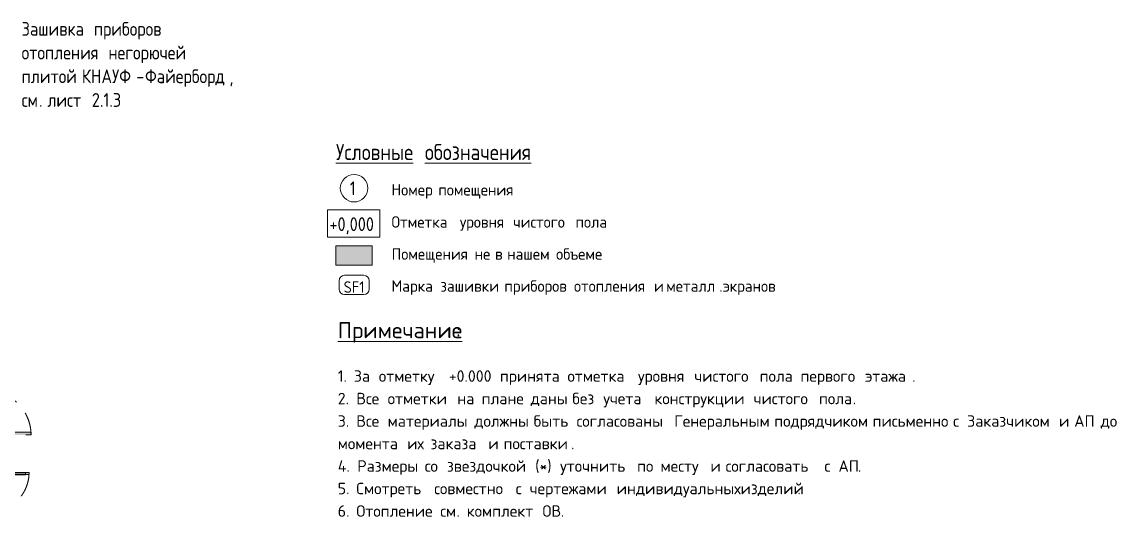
# Model space of a CAD drawing. Header units: millimetres. Extents: x -6228 to 200708, y -8553 to 29014.
# Drawn here: x 176894 to 200708, y 11650 to 22775 of the extents above; entities that cross this region are included whole.
import ezdxf

# ---------------------------------------------------------------- set-up
doc = ezdxf.new("R2010")
doc.units = ezdxf.units.MM
doc.linetypes.add('200_ШТРИХ__ш1_п0_6_', pattern=[800, 500, -300])
for name, color, linetype, lineweight in [('A-DETL-3', 7, 'Continuous', 9), ('A-DETL-MBND-1', 7, '200_ШТРИХ__ш1_п0_6_', 9), ('G-ANNO-TEXT', 7, 'Continuous', 9)]:
    doc.layers.add(name, color=color, linetype=linetype, lineweight=lineweight)
for name, color, linetype, lineweight, true_color in [('A-DETL-GENF-7', 7, 'Continuous', 9, 0xf5f5f5), ('G-ANNO-TEXT-1', 7, 'Continuous', 9, 0x3c3c3c), ('G-ANNO-TEXT-2', 7, 'Continuous', 9, 0x008000)]:
    doc.layers.add(name, color=color, linetype=linetype, lineweight=lineweight, true_color=true_color)
doc.styles.add('GOST Common_2', font='GOST_Common.ttf', dxfattribs={"width": 0.9, "height": 300})
doc.styles.add('GOST Common_3', font='GOST_Common.ttf', dxfattribs={"height": 250})
doc.styles.add('GOST Common_4', font='GOST_Common.ttf', dxfattribs={"width": 0.9, "height": 350})
doc.styles.add('ISOCPEUR_1', font='isocpeur.ttf', dxfattribs={"width": 0.9, "height": 250})
doc.styles.add('ISOCPEUR_3', font='isocpeur.ttf', dxfattribs={"height": 250})
doc.styles.add('ISOCPEUR_4', font='isocpeur.ttf', dxfattribs={"height": 350})

# ---------------------------------------------------------------- blocks, each defined once
blk = doc.blocks.new('110_Дверь_СКБ_2Ст_Наружная - ДН-3_1_л__ Двухстворчатая 1200 х2900 из подвала EI30-23667726-План зашивки приборов отопления в осях 2 этажа 23-33')
at = {"layer": 'A-DETL-MBND-1'}
for points in [[(679, 989), (619, 989), (619, 79), (679, 79)], [(-581, 79), (-581, 389), (-641, 389), (-641, 79)]]:
    blk.add_hatch(color=256, dxfattribs=at).paths.add_polyline_path(points)
for p, q in [((679, 989), (619, 989)), ((619, 989), (619, 79)), ((679, 79), (679, 989)), ((-641, 389), (-641, 79)), ((-581, 389), (-641, 389)), ((-581, 79), (-581, 389))]:
    blk.add_line(p, q, dxfattribs=at)
for centre, radius, start, end in [((679, 29), 960, 90, 177.0073), ((-641, 29), 360, 8.0249, 90)]:
    blk.add_arc(centre, radius, start, end, dxfattribs=at)
blk = doc.blocks.new('Дверь_Витражная_СКБ_2Ст - ВН-6-31912847-План зашивки приборов отопления в осях 2 этажа 23-33')
at = {"layer": 'A-DETL-MBND-1'}
for points in [[(-715, -20), (-607, -20), (-607, -17), (-715, -17)], [(-643, -370), (-598, -370), (-598, -20), (-643, -20), (-643, -361)], [(562, -884), (607, -884), (607, -20), (562, -20)], [(607, -20), (715, -20), (715, -17), (607, -17)]]:
    blk.add_hatch(color=256, dxfattribs=at).paths.add_polyline_path(points)
for p, q in [((-715, -20), (-715, -17)), ((-715, -17), (-715, -20)), ((-607, -20), (-715, -20)), ((-715, -20), (-607, -20)), ((-598, -20), (-643, -20)), ((-643, -370), (-643, -20)), ((-598, -20), (-643, -20)), ((-643, -20), (-643, -370)), ((-643, -100), (-598, -100)), ((-633, -290), (-633, -100)), ((-607, -17), (-607, -20)), ((-607, -20), (-607, -17)), ((-607, -370), (-607, -20)), ((-598, -370), (-598, -20)), ((-598, -370), (-598, -20)), ((-589, -290), (-589, -100)), ((553, -804), (553, -100)), ((562, -20), (607, -20)), ((562, -884), (562, -20)), ((562, -20), (562, -884)), ((607, -20), (562, -20)), ((607, -100), (562, -100)), ((597, -804), (597, -100)), ((607, -17), (607, -20)), ((607, -17), (607, -20)), ((607, -884), (607, -20)), ((607, -884), (607, -20)), ((607, -20), (715, -20)), ((607, -20), (715, -20)), ((607, -884), (607, -20)), ((715, -20), (715, -17)), ((715, -20), (715, -17)), ((-643, -290), (-598, -290)), ((-643, -370), (-598, -370)), ((-643, -370), (-598, -370)), ((607, -804), (562, -804)), ((607, -884), (562, -884)), ((562, -884), (607, -884))]:
    blk.add_line(p, q, dxfattribs=at)
for centre, radius, start, end in [((-607, -20), 350, 270, 0), ((607, -20), 864, 180, 270)]:
    blk.add_arc(centre, radius, start, end, dxfattribs=at)

msp = doc.modelspace()

# ---------------------------------------------------------------- hatches: boundary and pattern name
at = {"layer": 'A-DETL-GENF-7'}
msp.add_hatch(color=256, dxfattribs=at).paths.add_polyline_path([(184513.6, 17479.4), (184513.6, 17901), (183721.1, 17901), (183721.1, 17479.4)])

# ---------------------------------------------------------------- linework, layer by layer
at = {"layer": 'A-DETL-3'}
for p, q in [((184513.6, 17901), (183721.1, 17901)), ((183721.1, 17901), (183721.1, 17479.4)), ((184513.6, 17479.4), (184513.6, 17901)), ((183721.1, 17479.4), (184513.6, 17479.4)), ((183911.1, 17261.4), (184323.6, 17261.4)), ((183791.1, 16959.7), (183791.1, 17141.4)), ((184443.6, 17141.4), (184443.6, 16959.7)), ((184323.6, 16839.7), (183911.1, 16839.7))]:
    msp.add_line(p, q, dxfattribs=at)
msp.add_circle((184117.4, 19156.2), 300, dxfattribs=at)
for centre, start, end in [((183911.1, 17141.4), 90, 180), ((184323.6, 17141.4), 0, 90), ((183911.1, 16959.7), 180, 270), ((184323.6, 16959.7), 270, 0)]:
    msp.add_arc(centre, 120, start, end, dxfattribs=at)
at = {"layer": 'G-ANNO-TEXT-1', "flags": 128}
msp.add_lwpolyline([(183540.7, 18686.7), (184674.6, 18686.7), (184674.6, 18090.7), (183540.7, 18090.7)], close=True, dxfattribs=at)

# ---------------------------------------------------------------- block references
at = {"layer": 'A-DETL-MBND-1'}
for name, p, rotation in [('110_Дверь_СКБ_2Ст_Наружная - ДН-3_1_л__ Двухстворчатая 1200 х2900 из подвала EI30-23667726-План зашивки приборов отопления в осях 2 этажа 23-33', (176103.3, 14464.5), 269.9999999999999), ('Дверь_Витражная_СКБ_2Ст - ВН-6-31912847-План зашивки приборов отопления в осях 2 этажа 23-33', (176165.3, 12365), 89.99999999999957)]:
    msp.add_blockref(name, p, dxfattribs=dict(at, rotation=rotation))

# ---------------------------------------------------------------- texts
at = {"layer": 'G-ANNO-TEXT', "attachment_point": 1}
for s, insert, char_height, width, style in [('Зашивка', (176887.1, 22773), 300, 1789.367, 'GOST Common_2'), ('\\fGOST Common|b0|i0|c204|p34|;\\W.9; ', (178363.4, 22773), 300, 115.443, 'GOST Common_2'), ('приборов', (178458.7, 22773), 300, 1847.088, 'GOST Common_2'), ('\\fGOST Common|b0|i0|c204|p34|;\\W.9; ', (179982.7, 22773), 300, 115.443, 'GOST Common_2'), ('отопления', (176887.1, 22257.1), 300, 2171.771, 'GOST Common_2'), ('\\fGOST Common|b0|i0|c204|p34|;\\W.9; ', (178679, 22257.1), 300, 115.443, 'GOST Common_2'), ('негорючей', (178774.2, 22257.1), 300, 2135.695, 'GOST Common_2'), ('\\fGOST Common|b0|i0|c204|p34|;\\W.9; ', (180536.3, 22257.1), 300, 115.443, 'GOST Common_2'), ('плитой', (176887.1, 21741.1), 300, 1471.898, 'GOST Common_2'), ('\\fGOST Common|b0|i0|c204|p34|;\\W.9; ', (178101.5, 21741.1), 300, 115.443, 'GOST Common_2'), ('КНАУФ', (178196.8, 21741.1), 300, 1435.822, 'GOST Common_2'), ('Файерборд', (179571.9, 21741.1), 300, 2222.278, 'GOST Common_2'), ('\\fGOST Common|b0|i0|c204|p34|;\\W.9;-', (179381.4, 21741.1), 300, 230.886, 'GOST Common_2'), (', ', (181405.5, 21741.1), 300, 230.886, 'GOST Common_2'), (' 2.1.3', (178250.3, 21225.2), 300, 959.62, 'GOST Common_2'), ('см', (176887.1, 21225.2), 300, 461.772, 'GOST Common_2'), ('. ', (177268.1, 21225.2), 300, 216.456, 'GOST Common_2'), ('лист', (177446.7, 21225.2), 300, 974.05, 'GOST Common_2'), ('\\LУсловные', (183723.1, 20117.7), 350, 2215.063, 'GOST Common_4'), ('\\L\\fGOST Common|b0|i0|c204|p34|;\\W.9;\\L ', (185550.7, 20117.7), 350, 129.873, 'GOST Common_4'), ('\\Lобозначения', (185657.9, 20117.7), 350, 3015.948, 'GOST Common_4'), ('\\fGOST Common|b0|i0|c204|p34|;\\W.9;1', (184023.1, 19303.4), 300, 173.165, 'GOST Common_2'), ('\\LПримечание', (183761.8, 16240.6), 350, 3110.548, 'ISOCPEUR_4'), ('\\L\\fISOCPEUR|b0|i0|c204|p34|;\\L:', (186328.3, 16240.6), 350, 128.27, 'ISOCPEUR_4'), ('1. ', (183761.8, 15192.7), 250, 424.894, 'ISOCPEUR_3'), ('За', (184112.4, 15192.7), 250, 472.996, 'ISOCPEUR_3'), ('\\fISOCPEUR|b0|i0|c204|p34|; ', (184502.6, 15192.7), 250, 184.388, 'ISOCPEUR_3'), ('отметку', (184654.8, 15192.7), 250, 1651.476, 'ISOCPEUR_3'), (' +0.000 ', (186017.4, 15192.7), 250, 1539.24, 'ISOCPEUR_3'), ('принята', (187287.4, 15192.7), 250, 1595.358, 'ISOCPEUR_3'), ('\\fISOCPEUR|b0|i0|c204|p34|; ', (188603.7, 15192.7), 250, 184.388, 'ISOCPEUR_3'), ('отметка', (188755.8, 15192.7), 250, 1675.527, 'ISOCPEUR_3'), ('\\fISOCPEUR|b0|i0|c204|p34|; ', (190138.3, 15192.7), 250, 184.388, 'ISOCPEUR_3'), ('уровня', (190290.4, 15192.7), 250, 1298.734, 'ISOCPEUR_3'), ('\\fISOCPEUR|b0|i0|c204|p34|; ', (191362, 15192.7), 250, 184.388, 'ISOCPEUR_3'), ('чистого', (191514.1, 15192.7), 250, 1539.24, 'ISOCPEUR_3'), ('\\fISOCPEUR|b0|i0|c204|p34|; ', (192784.1, 15192.7), 250, 184.388, 'ISOCPEUR_3'), ('пола', (192936.2, 15192.7), 250, 889.873, 'ISOCPEUR_3'), ('\\fISOCPEUR|b0|i0|c204|p34|; ', (193670.4, 15192.7), 250, 184.388, 'ISOCPEUR_3'), ('первого', (193822.6, 15192.7), 250, 1515.189, 'ISOCPEUR_3'), ('\\fISOCPEUR|b0|i0|c204|p34|; ', (195072.7, 15192.7), 250, 184.388, 'ISOCPEUR_3'), ('этажа', (195224.9, 15192.7), 250, 1242.616, 'ISOCPEUR_3'), ('\\fISOCPEUR|b0|i0|c204|p34|;.', (196250.1, 15192.7), 250, 88.186, 'ISOCPEUR_3'), ('2. ', (183761.8, 14703.2), 250, 489.029, 'ISOCPEUR_3'), ('Все', (184165.3, 14703.2), 250, 641.35, 'ISOCPEUR_3'), ('\\fISOCPEUR|b0|i0|c204|p34|; ', (184694.5, 14703.2), 250, 184.388, 'ISOCPEUR_3'), ('отметки', (184846.6, 14703.2), 250, 1651.476, 'ISOCPEUR_3'), ('\\fISOCPEUR|b0|i0|c204|p34|; ', (186209.2, 14703.2), 250, 184.388, 'ISOCPEUR_3'), ('на', (186361.3, 14703.2), 250, 456.962, 'ISOCPEUR_3'), ('\\fISOCPEUR|b0|i0|c204|p34|; ', (186738.4, 14703.2), 250, 184.388, 'ISOCPEUR_3'), ('плане', (186890.5, 14703.2), 250, 1106.329, 'ISOCPEUR_3'), ('\\fISOCPEUR|b0|i0|c204|p34|; ', (187803.3, 14703.2), 250, 184.388, 'ISOCPEUR_3'), ('даны', (187955.4, 14703.2), 250, 913.924, 'ISOCPEUR_3'), ('\\fISOCPEUR|b0|i0|c204|p34|; ', (188709.5, 14703.2), 250, 184.388, 'ISOCPEUR_3'), ('без', (188861.6, 14703.2), 250, 633.333, 'ISOCPEUR_3'), ('\\fISOCPEUR|b0|i0|c204|p34|; ', (189384.2, 14703.2), 250, 184.388, 'ISOCPEUR_3'), ('учета', (189536.3, 14703.2), 250, 1162.447, 'ISOCPEUR_3'), ('\\fISOCPEUR|b0|i0|c204|p34|; ', (190495.4, 14703.2), 250, 184.388, 'ISOCPEUR_3'), ('конструкции', (190647.6, 14703.2), 250, 2429.113, 'ISOCPEUR_3'), ('\\fISOCPEUR|b0|i0|c204|p34|; ', (192651.8, 14703.2), 250, 184.388, 'ISOCPEUR_3'), ('чистого', (192803.9, 14703.2), 250, 1539.24, 'ISOCPEUR_3'), ('\\fISOCPEUR|b0|i0|c204|p34|; ', (194073.9, 14703.2), 250, 184.388, 'ISOCPEUR_3'), ('пола', (194226.1, 14703.2), 250, 889.873, 'ISOCPEUR_3'), ('\\fISOCPEUR|b0|i0|c204|p34|;.', (194960.3, 14703.2), 250, 88.186, 'ISOCPEUR_3'), ('3. ', (183761.8, 14213.7), 250, 489.029, 'ISOCPEUR_3'), ('Все', (184165.3, 14213.7), 250, 641.35, 'ISOCPEUR_3'), ('\\fISOCPEUR|b0|i0|c204|p34|; ', (184694.5, 14213.7), 250, 184.388, 'ISOCPEUR_3'), ('материалы', (184846.6, 14213.7), 250, 2100.421, 'ISOCPEUR_3'), ('\\fISOCPEUR|b0|i0|c204|p34|; ', (186579.6, 14213.7), 250, 184.388, 'ISOCPEUR_3'), ('должны', (186731.7, 14213.7), 250, 1378.902, 'ISOCPEUR_3'), ('\\fISOCPEUR|b0|i0|c204|p34|; ', (187869.5, 14213.7), 250, 184.388, 'ISOCPEUR_3'), ('быть', (188021.6, 14213.7), 250, 945.991, 'ISOCPEUR_3'), ('\\fISOCPEUR|b0|i0|c204|p34|; ', (188802.1, 14213.7), 250, 184.388, 'ISOCPEUR_3'), ('согласованы', (188954.2, 14213.7), 250, 2389.029, 'ISOCPEUR_3'), ('\\fISOCPEUR|b0|i0|c204|p34|; ', (190925.4, 14213.7), 250, 184.388, 'ISOCPEUR_3'), ('Генеральным', (191077.5, 14213.7), 250, 2453.164, 'ISOCPEUR_3'), ('\\fISOCPEUR|b0|i0|c204|p34|; ', (193101.6, 14213.7), 250, 184.388, 'ISOCPEUR_3'), ('подрядчиком', (193253.7, 14213.7), 250, 2405.062, 'ISOCPEUR_3'), ('\\fISOCPEUR|b0|i0|c204|p34|; ', (195238.1, 14213.7), 250, 184.388, 'ISOCPEUR_3'), ('письменно', (195390.2, 14213.7), 250, 1940.084, 'ISOCPEUR_3'), ('\\fISOCPEUR|b0|i0|c204|p34|; ', (196991, 14213.7), 250, 184.388, 'ISOCPEUR_3'), ('\\fISOCPEUR|b0|i0|c204|p34|;с', (197143.1, 14213.7), 250, 184.388, 'ISOCPEUR_3'), ('\\fISOCPEUR|b0|i0|c204|p34|; ', (197295.2, 14213.7), 250, 184.388, 'ISOCPEUR_3'), ('Заказчиком', (197447.4, 14213.7), 250, 2236.708, 'ISOCPEUR_3'), ('\\fISOCPEUR|b0|i0|c204|p34|; ', (199292.8, 14213.7), 250, 184.388, 'ISOCPEUR_3'), ('\\fISOCPEUR|b0|i0|c204|p34|;и', (199445, 14213.7), 250, 216.456, 'ISOCPEUR_3'), ('\\fISOCPEUR|b0|i0|c204|p34|; ', (199623.6, 14213.7), 250, 184.388, 'ISOCPEUR_3'), ('АП', (199775.7, 14213.7), 250, 513.08, 'ISOCPEUR_3'), ('\\fISOCPEUR|b0|i0|c204|p34|; ', (200199, 14213.7), 250, 184.388, 'ISOCPEUR_3'), ('до', (200351.2, 14213.7), 250, 432.911, 'ISOCPEUR_3'), ('\\fISOCPEUR|b0|i0|c204|p34|; ', (200708.4, 14213.7), 250, 184.388, 'ISOCPEUR_3'), ('момента', (183761.8, 13724.3), 250, 1643.459, 'ISOCPEUR_3'), ('\\fISOCPEUR|b0|i0|c204|p34|; ', (185117.8, 13724.3), 250, 184.388, 'ISOCPEUR_3'), ('их', (185269.9, 13724.3), 250, 432.911, 'ISOCPEUR_3'), ('\\fISOCPEUR|b0|i0|c204|p34|; ', (185627.1, 13724.3), 250, 184.388, 'ISOCPEUR_3'), ('заказа', (185779.2, 13724.3), 250, 1338.818, 'ISOCPEUR_3'), ('\\fISOCPEUR|b0|i0|c204|p34|; ', (186883.9, 13724.3), 250, 184.388, 'ISOCPEUR_3'), ('\\fISOCPEUR|b0|i0|c204|p34|;и', (187036, 13724.3), 250, 216.456, 'ISOCPEUR_3'), ('\\fISOCPEUR|b0|i0|c204|p34|; ', (187214.6, 13724.3), 250, 184.388, 'ISOCPEUR_3'), ('поставки', (187366.7, 13724.3), 250, 1779.746, 'ISOCPEUR_3'), ('\\fISOCPEUR|b0|i0|c204|p34|;.', (188835.2, 13724.3), 250, 88.186, 'ISOCPEUR_3'), ('4. ', (183761.8, 13234.8), 250, 513.08, 'ISOCPEUR_3'), ('Размеры', (184185.1, 13234.8), 250, 1595.358, 'ISOCPEUR_3'), ('\\fISOCPEUR|b0|i0|c204|p34|; ', (185501.4, 13234.8), 250, 184.388, 'ISOCPEUR_3'), ('со', (185653.6, 13234.8), 250, 400.844, 'ISOCPEUR_3'), ('\\fISOCPEUR|b0|i0|c204|p34|; ', (185984.3, 13234.8), 250, 184.388, 'ISOCPEUR_3'), ('звездочкой', (186136.4, 13234.8), 250, 2132.489, 'ISOCPEUR_3'), (' (*) ', (187895.9, 13234.8), 250, 849.789, 'ISOCPEUR_3'), ('уточнить', (188597.1, 13234.8), 250, 1843.881, 'ISOCPEUR_3'), ('\\fISOCPEUR|b0|i0|c204|p34|; ', (190118.4, 13234.8), 250, 184.388, 'ISOCPEUR_3'), ('по', (190270.5, 13234.8), 250, 432.911, 'ISOCPEUR_3'), ('\\fISOCPEUR|b0|i0|c204|p34|; ', (190627.7, 13234.8), 250, 184.388, 'ISOCPEUR_3'), ('месту', (190779.9, 13234.8), 250, 1130.379, 'ISOCPEUR_3'), ('\\fISOCPEUR|b0|i0|c204|p34|; ', (191712.5, 13234.8), 250, 184.388, 'ISOCPEUR_3'), ('\\fISOCPEUR|b0|i0|c204|p34|;и', (191864.7, 13234.8), 250, 216.456, 'ISOCPEUR_3'), ('\\fISOCPEUR|b0|i0|c204|p34|; ', (192043.3, 13234.8), 250, 184.388, 'ISOCPEUR_3'), ('согласовать', (192195.4, 13234.8), 250, 2421.096, 'ISOCPEUR_3'), ('\\fISOCPEUR|b0|i0|c204|p34|; ', (194193, 13234.8), 250, 184.388, 'ISOCPEUR_3'), ('\\fISOCPEUR|b0|i0|c204|p34|;с', (194345.1, 13234.8), 250, 184.388, 'ISOCPEUR_3'), ('\\fISOCPEUR|b0|i0|c204|p34|; ', (194497.3, 13234.8), 250, 184.388, 'ISOCPEUR_3'), ('АП', (194649.4, 13234.8), 250, 513.08, 'ISOCPEUR_3'), ('\\fISOCPEUR|b0|i0|c204|p34|;.', (195072.7, 13234.8), 250, 88.186, 'ISOCPEUR_3'), ('5. ', (183761.8, 12745.3), 250, 489.029, 'ISOCPEUR_3'), ('Смотреть', (184165.3, 12745.3), 250, 1867.932, 'ISOCPEUR_3'), ('\\fISOCPEUR|b0|i0|c204|p34|; ', (185706.5, 12745.3), 250, 184.388, 'ISOCPEUR_3'), ('совместно', (185858.6, 12745.3), 250, 1964.134, 'ISOCPEUR_3'), ('\\fISOCPEUR|b0|i0|c204|p34|; ', (187479.2, 12745.3), 250, 184.388, 'ISOCPEUR_3'), ('\\fISOCPEUR|b0|i0|c204|p34|;с', (187631.3, 12745.3), 250, 184.388, 'ISOCPEUR_3'), ('\\fISOCPEUR|b0|i0|c204|p34|; ', (187783.5, 12745.3), 250, 184.388, 'ISOCPEUR_3'), ('чертежами', (187935.6, 12745.3), 250, 2108.438, 'ISOCPEUR_3'), ('\\fISOCPEUR|b0|i0|c204|p34|; ', (189675.2, 12745.3), 250, 184.388, 'ISOCPEUR_3'), ('индивидуальных', (189827.4, 12745.3), 250, 3078.48, 'ISOCPEUR_3'), ('\\fISOCPEUR|b0|i0|c204|p34|; ', (192367.4, 12745.3), 250, 184.388, 'ISOCPEUR_3'), ('изделий', (192519.5, 12745.3), 250, 1499.156, 'ISOCPEUR_3'), ('\\fISOCPEUR|b0|i0|c204|p34|;.', (193756.4, 12745.3), 250, 88.186, 'ISOCPEUR_3'), ('6. ', (183761.8, 12255.8), 250, 489.029, 'ISOCPEUR_3'), ('Отопление', (184165.3, 12255.8), 250, 2028.269, 'ISOCPEUR_3'), ('\\fISOCPEUR|b0|i0|c204|p34|; ', (185838.8, 12255.8), 250, 184.388, 'ISOCPEUR_3'), ('см', (185990.9, 12255.8), 250, 424.894, 'ISOCPEUR_3'), ('комплект', (186566.4, 12255.8), 250, 1811.814, 'ISOCPEUR_3'), ('\\fISOCPEUR|b0|i0|c204|p34|; ', (188061.3, 12255.8), 250, 184.388, 'ISOCPEUR_3'), ('ОВ', (188213.4, 12255.8), 250, 481.013, 'ISOCPEUR_3'), ('. ', (186341.5, 12255.8), 250, 272.574, 'ISOCPEUR_3'), ('\\fISOCPEUR|b0|i0|c204|p34|;.', (188610.3, 12255.8), 250, 88.186, 'ISOCPEUR_3')]:
    msp.add_mtext(s, dxfattribs=dict(at, insert=insert, char_height=char_height, width=width, style=style))
at = {"layer": 'G-ANNO-TEXT-1', "attachment_point": 1}
for s, insert, char_height, width, style in [('Номер', (184929.4, 19246.1), 250, 1130.379, 'GOST Common_3'), ('\\fGOST Common|b0|i0|c204|p34|; ', (185862, 19246.1), 250, 104.219, 'GOST Common_3'), ('помещения', (185948, 19246.1), 250, 2060.337, 'GOST Common_3'), ('+0,000', (183580.7, 18523.4), 300, 1269.873, 'GOST Common_2'), ('Отметка', (184929.4, 18546.1), 250, 1699.578, 'GOST Common_3'), ('\\fGOST Common|b0|i0|c204|p34|; ', (186331.7, 18546.1), 250, 104.219, 'GOST Common_3'), ('уровня', (186417.7, 18546.1), 250, 1298.734, 'GOST Common_3'), ('\\fGOST Common|b0|i0|c204|p34|; ', (187489.2, 18546.1), 250, 104.219, 'GOST Common_3'), ('чистого', (187575.2, 18546.1), 250, 1539.24, 'GOST Common_3'), ('\\fGOST Common|b0|i0|c204|p34|; ', (188845.2, 18546.1), 250, 104.219, 'GOST Common_3'), ('пола', (188931.2, 18546.1), 250, 889.873, 'GOST Common_3'), ('Помещения', (184931.8, 17849.1), 250, 2084.387, 'GOST Common_3'), ('\\fGOST Common|b0|i0|c204|p34|; ', (186651.6, 17849.1), 250, 104.219, 'GOST Common_3'), ('не', (186737.5, 17849.1), 250, 432.911, 'GOST Common_3'), ('\\fGOST Common|b0|i0|c204|p34|; ', (187094.7, 17849.1), 250, 104.219, 'GOST Common_3'), ('\\fGOST Common|b0|i0|c204|p34|;в', (187180.7, 17849.1), 250, 216.456, 'GOST Common_3'), ('\\fGOST Common|b0|i0|c204|p34|; ', (187359.3, 17849.1), 250, 104.219, 'GOST Common_3'), ('нашем', (187445.3, 17849.1), 250, 1186.497, 'GOST Common_3'), ('\\fGOST Common|b0|i0|c204|p34|; ', (188424.3, 17849.1), 250, 104.219, 'GOST Common_3'), ('объеме', (188510.3, 17849.1), 250, 1362.869, 'GOST Common_3'), ('Марка', (184929.4, 17151.9), 250, 1186.497, 'GOST Common_3'), ('\\fGOST Common|b0|i0|c204|p34|; ', (185908.3, 17151.9), 250, 104.219, 'GOST Common_3'), ('\\fGOST Common|b0|i0|c204|p34|; ', (187297.4, 17151.9), 250, 104.219, 'GOST Common_3'), ('приборов', (187383.4, 17151.9), 250, 1731.645, 'GOST Common_3'), ('\\fGOST Common|b0|i0|c204|p34|; ', (188812.1, 17151.9), 250, 104.219, 'GOST Common_3'), ('\\fGOST Common|b0|i0|c204|p34|; ', (190551.8, 17151.9), 250, 104.219, 'GOST Common_3'), ('\\fGOST Common|b0|i0|c204|p34|; ', (190816.4, 17151.9), 250, 104.219, 'GOST Common_3'), ('\\fGOST Common|b0|i0|c204|p34|; ', (193402.7, 17151.9), 250, 104.219, 'GOST Common_3'), ('зашивки', (185994.3, 17151.9), 250, 1579.324, 'GOST Common_3'), ('отопления', (188898.1, 17151.9), 250, 2004.219, 'GOST Common_3'), ('\\fGOST Common|b0|i0|c204|p34|;и', (190637.8, 17151.9), 250, 216.456, 'GOST Common_3'), ('металл', (190902.3, 17151.9), 250, 1402.953, 'GOST Common_3'), ('\\fGOST Common|b0|i0|c204|p34|;.', (192059.9, 17151.9), 250, 88.186, 'GOST Common_3'), ('экранов', (192132.7, 17151.9), 250, 1539.24, 'GOST Common_3')]:
    msp.add_mtext(s, dxfattribs=dict(at, insert=insert, char_height=char_height, width=width, style=style))
at = {"layer": 'G-ANNO-TEXT-2', "insert": (183889.6, 17129.2), "char_height": 250, "width": 548.354, "attachment_point": 1, "style": 'ISOCPEUR_1'}
msp.add_mtext('SF1', dxfattribs=at)

doc.saveas('drawing.dxf')
